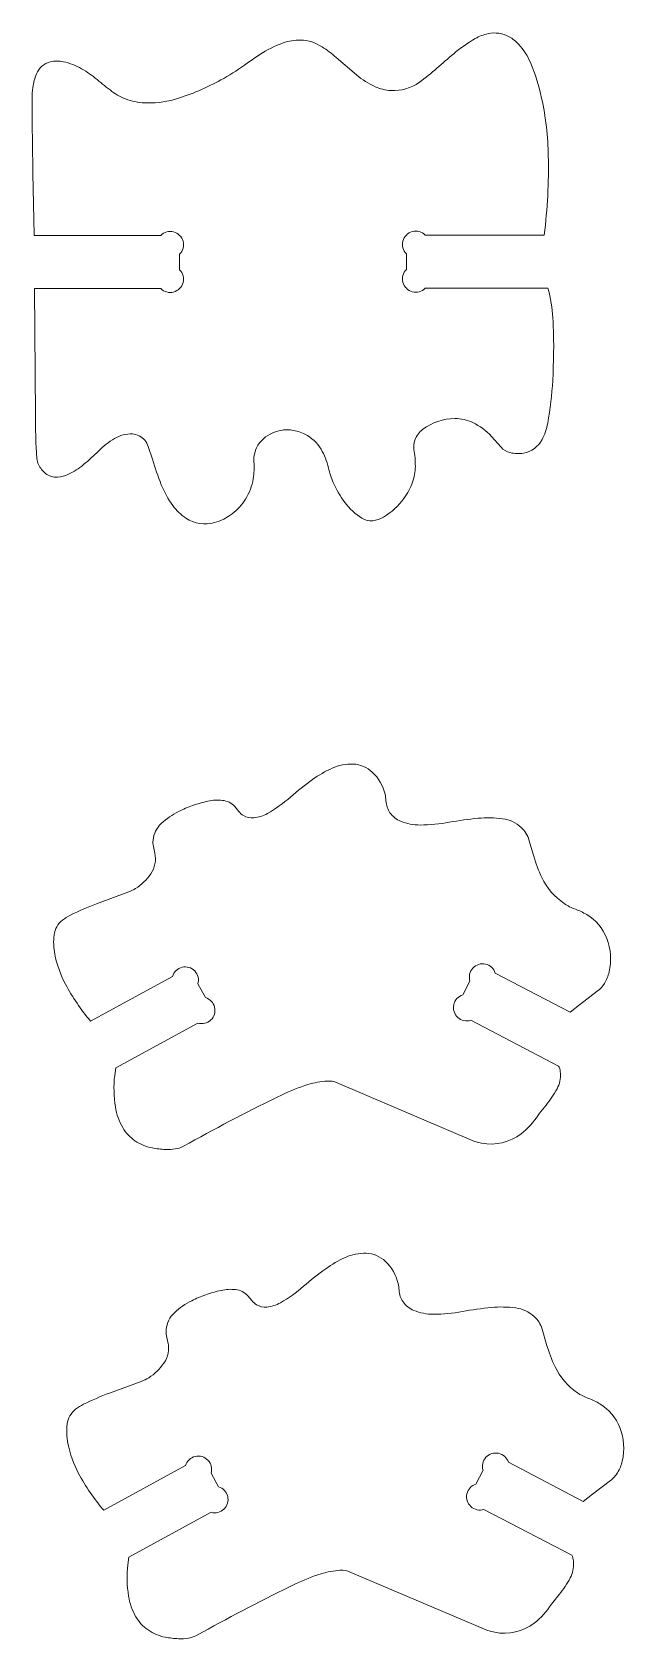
# Model space of a CAD drawing. Header units: centimetres. Extents: x -10.7 to 10.9, y -7.9 to 10.7.
# Drawn here: x 8.626 to 9.918, y -7.562 to -4.064 of the extents above; entities that cross this region are included whole.
import ezdxf

# ---------------------------------------------------------------- set-up
doc = ezdxf.new("R2010")
doc.units = ezdxf.units.CM
doc.header["$MEASUREMENT"] = 0
doc.layers.add('Capa 1', color=7, linetype='Continuous')

msp = doc.modelspace()

# ---------------------------------------------------------------- linework, layer by layer
at = {"layer": 'Capa 1', "color": 250, "lineweight": 18}
for points, knots in [([(9.12206, -4.11277), (9.13792, -4.10217), (9.15504, -4.09359), (9.17303, -4.08721), (9.17303, -4.08721), (9.18526, -4.08288), (9.19819, -4.08083), (9.21115, -4.08118), (9.21115, -4.08118), (9.22777, -4.08162), (9.24391, -4.08668), (9.25778, -4.09578), (9.25778, -4.09578), (9.26855, -4.10285), (9.27888, -4.11059), (9.28869, -4.11893)], [0, 0, 0, 0, 0.2, 0.2, 0.2, 0.2, 0.4, 0.4, 0.4, 0.4, 0.6, 0.6, 0.6, 0.6, 1, 1, 1, 1]), ([(9.54492, -4.11071), (9.55956, -4.09848), (9.5752, -4.0875), (9.59167, -4.07791), (9.59167, -4.07791), (9.6004, -4.07281), (9.60991, -4.06916), (9.6198, -4.06707), (9.6198, -4.06707), (9.63529, -4.06382), (9.65142, -4.0662), (9.66533, -4.07378), (9.66533, -4.07378), (9.67323, -4.0781), (9.68034, -4.0837), (9.68639, -4.09039), (9.68639, -4.09039), (9.697, -4.10207), (9.70557, -4.11545), (9.71177, -4.12999), (9.71177, -4.12999), (9.72242, -4.15498), (9.73065, -4.18093), (9.73634, -4.2075), (9.73634, -4.2075), (9.74522, -4.24894), (9.75008, -4.29111), (9.7509, -4.33346), (9.7509, -4.33346), (9.752, -4.391), (9.74905, -4.44853), (9.74207, -4.50564)], [0, 0, 0, 0, 0.1111111, 0.1111111, 0.1111111, 0.1111111, 0.2222222, 0.2222222, 0.2222222, 0.2222222, 0.3333333, 0.3333333, 0.3333333, 0.3333333, 0.4444444, 0.4444444, 0.4444444, 0.4444444, 0.5555556, 0.5555556, 0.5555556, 0.5555556, 0.6666667, 0.6666667, 0.6666667, 0.6666667, 0.7777778, 0.7777778, 0.7777778, 0.7777778, 1, 1, 1, 1]), ([(8.62796, -4.37172), (8.62673, -4.31761), (8.6261, -4.26352), (8.62604, -4.20941), (8.62604, -4.20941), (8.62604, -4.20099), (8.62661, -4.19258), (8.62778, -4.18423), (8.62778, -4.18423), (8.62918, -4.17415), (8.63179, -4.16429), (8.63556, -4.15485), (8.63556, -4.15485), (8.64081, -4.14169), (8.65207, -4.13189), (8.66582, -4.12849), (8.66582, -4.12849), (8.67509, -4.1262), (8.68476, -4.12608), (8.69408, -4.12815), (8.69408, -4.12815), (8.70807, -4.13127), (8.7215, -4.13648), (8.73394, -4.14362), (8.73394, -4.14362), (8.74585, -4.15047), (8.75716, -4.15836), (8.76772, -4.16718), (8.76772, -4.16718), (8.77826, -4.17598), (8.78899, -4.18455), (8.79992, -4.19285), (8.79992, -4.19285), (8.81033, -4.20078), (8.822, -4.20689), (8.83445, -4.21094), (8.83445, -4.21094), (8.8482, -4.21542), (8.86257, -4.21778), (8.87703, -4.21794), (8.87703, -4.21794), (8.90006, -4.2182), (8.92298, -4.21475), (8.94489, -4.20771), (8.94489, -4.20771), (8.97916, -4.1967), (9.0122, -4.1822), (9.04351, -4.16446), (9.04351, -4.16446), (9.06124, -4.15439), (9.07843, -4.14339), (9.09499, -4.13151)], [0, 0, 0, 0, 0.0714286, 0.0714286, 0.0714286, 0.0714286, 0.1428571, 0.1428571, 0.1428571, 0.1428571, 0.2142857, 0.2142857, 0.2142857, 0.2142857, 0.2857143, 0.2857143, 0.2857143, 0.2857143, 0.3571429, 0.3571429, 0.3571429, 0.3571429, 0.4285714, 0.4285714, 0.4285714, 0.4285714, 0.5, 0.5, 0.5, 0.5, 0.5714286, 0.5714286, 0.5714286, 0.5714286, 0.6428571, 0.6428571, 0.6428571, 0.6428571, 0.7142857, 0.7142857, 0.7142857, 0.7142857, 0.7857143, 0.7857143, 0.7857143, 0.7857143, 0.8571429, 0.8571429, 0.8571429, 0.8571429, 1, 1, 1, 1]), ([(9.33325, -4.15702), (9.34539, -4.16745), (9.35897, -4.17608), (9.3736, -4.1826), (9.3736, -4.1826), (9.38448, -4.18745), (9.39616, -4.19029), (9.40806, -4.19097), (9.40806, -4.19097), (9.43015, -4.19225), (9.45203, -4.18591), (9.47003, -4.17302), (9.47003, -4.17302), (9.48323, -4.16356), (9.49593, -4.15339), (9.50805, -4.14257), (9.50805, -4.14257), (9.52018, -4.13175), (9.53246, -4.12112), (9.54492, -4.11071)], [0, 0, 0, 0, 0.1666667, 0.1666667, 0.1666667, 0.1666667, 0.3333333, 0.3333333, 0.3333333, 0.3333333, 0.5, 0.5, 0.5, 0.5, 0.6666667, 0.6666667, 0.6666667, 0.6666667, 1, 1, 1, 1]), ([(8.90642, -4.50629), (8.90642, -4.50629), (8.63082, -4.50628), (8.63082, -4.50628), (8.63082, -4.50628), (8.63082, -4.50628), (8.63014, -4.47073), (8.63014, -4.47073), (8.63014, -4.47073), (8.63014, -4.47073), (8.62796, -4.37172), (8.62796, -4.37172)], [0, 0, 0, 0, 0.25, 0.25, 0.25, 0.25, 0.5, 0.5, 0.5, 0.5, 1, 1, 1, 1]), ([(8.94737, -4.54723), (8.95469, -4.53991), (8.95754, -4.52926), (8.95487, -4.51927), (8.95487, -4.51927), (8.95219, -4.50926), (8.94439, -4.50146), (8.9344, -4.49879), (8.9344, -4.49879), (8.92439, -4.49611), (8.91373, -4.49897), (8.90642, -4.50629)], [0, 0, 0, 0, 0.25, 0.25, 0.25, 0.25, 0.5, 0.5, 0.5, 0.5, 1, 1, 1, 1]), ([(9.48251, -4.50563), (9.47519, -4.49832), (9.46454, -4.49546), (9.45453, -4.49814), (9.45453, -4.49814), (9.44454, -4.50083), (9.43673, -4.50863), (9.43407, -4.51862), (9.43407, -4.51862), (9.43139, -4.52861), (9.43425, -4.53927), (9.44156, -4.54659)], [0, 0, 0, 0, 0.25, 0.25, 0.25, 0.25, 0.5, 0.5, 0.5, 0.5, 1, 1, 1, 1]), ([(8.90642, -4.62211), (8.91373, -4.62943), (8.92439, -4.63228), (8.9344, -4.62961), (8.9344, -4.62961), (8.94439, -4.62694), (8.95219, -4.61913), (8.95487, -4.60914), (8.95487, -4.60914), (8.95754, -4.59913), (8.95469, -4.58847), (8.94737, -4.58116)], [0, 0, 0, 0, 0.25, 0.25, 0.25, 0.25, 0.5, 0.5, 0.5, 0.5, 1, 1, 1, 1]), ([(9.44156, -4.58051), (9.43425, -4.58783), (9.43139, -4.5985), (9.43407, -4.60849), (9.43407, -4.60849), (9.43673, -4.61848), (9.44454, -4.62629), (9.45453, -4.62897), (9.45453, -4.62897), (9.46454, -4.63165), (9.47519, -4.62879), (9.48251, -4.62148)], [0, 0, 0, 0, 0.25, 0.25, 0.25, 0.25, 0.5, 0.5, 0.5, 0.5, 1, 1, 1, 1]), ([(8.63322, -4.89823), (8.63322, -4.89823), (8.63108, -4.62211), (8.63108, -4.62211), (8.63108, -4.62211), (8.63108, -4.62211), (8.90642, -4.62211), (8.90642, -4.62211)], [0, 0, 0, 0, 0.3333333, 0.3333333, 0.3333333, 0.3333333, 1, 1, 1, 1]), ([(9.48251, -4.62148), (9.48251, -4.62148), (9.74994, -4.62147), (9.74994, -4.62147), (9.74994, -4.62147), (9.74994, -4.62147), (9.75253, -4.63075), (9.75253, -4.63075), (9.75253, -4.63075), (9.75253, -4.63075), (9.75417, -4.63786), (9.75417, -4.63786)], [0, 0, 0, 0, 0.25, 0.25, 0.25, 0.25, 0.5, 0.5, 0.5, 0.5, 1, 1, 1, 1]), ([(9.75417, -4.63786), (9.7585, -4.6591), (9.76105, -4.68065), (9.76179, -4.70233), (9.76179, -4.70233), (9.76316, -4.74238), (9.76271, -4.78246), (9.76047, -4.82246), (9.76047, -4.82246), (9.75872, -4.85359), (9.75507, -4.88457), (9.74951, -4.91523), (9.74951, -4.91523), (9.74724, -4.92775), (9.7431, -4.93983), (9.73718, -4.95108), (9.73718, -4.95108), (9.72909, -4.96651), (9.71432, -4.9773), (9.69714, -4.98034), (9.69714, -4.98034), (9.68728, -4.98206), (9.67717, -4.98174), (9.66744, -4.97935), (9.66744, -4.97935), (9.65981, -4.97748), (9.65295, -4.97327), (9.64785, -4.9673)], [0, 0, 0, 0, 0.125, 0.125, 0.125, 0.125, 0.25, 0.25, 0.25, 0.25, 0.375, 0.375, 0.375, 0.375, 0.5, 0.5, 0.5, 0.5, 0.625, 0.625, 0.625, 0.625, 0.75, 0.75, 0.75, 0.75, 1, 1, 1, 1]), ([(9.62703, -4.94389), (9.6155, -4.93149), (9.60176, -4.92132), (9.58652, -4.91392), (9.58652, -4.91392), (9.57419, -4.90793), (9.56063, -4.90489), (9.54692, -4.90501), (9.54692, -4.90501), (9.52188, -4.90525), (9.49757, -4.91348), (9.47755, -4.92851), (9.47755, -4.92851), (9.46953, -4.93452), (9.46342, -4.94275), (9.46001, -4.95218), (9.46001, -4.95218), (9.45767, -4.9586), (9.45705, -4.96553), (9.45816, -4.97226), (9.45816, -4.97226), (9.46023, -4.98458), (9.46122, -4.99704), (9.46114, -5.00951), (9.46114, -5.00951), (9.46105, -5.02107), (9.45905, -5.03254), (9.45518, -5.04343), (9.45518, -5.04343), (9.45064, -5.05619), (9.44431, -5.06823), (9.43637, -5.0792), (9.43637, -5.0792), (9.42445, -5.09571), (9.40915, -5.10949), (9.39149, -5.11964), (9.39149, -5.11964), (9.38443, -5.1237), (9.37668, -5.12639), (9.36861, -5.12754), (9.36861, -5.12754), (9.36023, -5.12873), (9.3517, -5.12684), (9.34461, -5.12223), (9.34461, -5.12223), (9.33041, -5.11298), (9.31795, -5.10136), (9.30772, -5.08787), (9.30772, -5.08787), (9.29757, -5.07447), (9.28904, -5.05995), (9.28227, -5.04458), (9.28227, -5.04458), (9.2777, -5.03423), (9.27417, -5.02346), (9.27169, -5.01242), (9.27169, -5.01242), (9.26851, -4.99816), (9.2631, -4.98451), (9.25564, -4.97195), (9.25564, -4.97195), (9.24732, -4.95793), (9.23514, -4.9466), (9.22055, -4.9393), (9.22055, -4.9393), (9.21165, -4.93484), (9.20213, -4.93175), (9.19229, -4.93016), (9.19229, -4.93016), (9.18795, -4.92945), (9.18356, -4.92925), (9.17917, -4.92955), (9.17917, -4.92955), (9.1653, -4.93051), (9.15184, -4.93471), (9.13991, -4.94185), (9.13991, -4.94185), (9.12564, -4.95037), (9.11526, -4.96416), (9.11103, -4.98024), (9.11103, -4.98024), (9.10937, -4.98659), (9.10879, -4.99318), (9.10937, -4.99973), (9.10937, -4.99973), (9.11041, -5.01186), (9.10992, -5.02406), (9.10792, -5.03605), (9.10792, -5.03605), (9.1053, -5.0518), (9.09964, -5.0669), (9.09127, -5.08051), (9.09127, -5.08051), (9.07589, -5.10549), (9.05169, -5.12376), (9.02344, -5.13172), (9.02344, -5.13172), (9.00228, -5.13766), (8.9796, -5.13409), (8.96129, -5.12193), (8.96129, -5.12193), (8.95026, -5.1146), (8.94059, -5.10536), (8.93277, -5.09466), (8.93277, -5.09466), (8.92252, -5.08068), (8.91407, -5.06546), (8.90758, -5.04937), (8.90758, -5.04937), (8.90025, -5.03116), (8.89378, -5.0126), (8.88823, -4.99375)], [0, 0, 0, 0, 0.0344828, 0.0344828, 0.0344828, 0.0344828, 0.0689655, 0.0689655, 0.0689655, 0.0689655, 0.1034483, 0.1034483, 0.1034483, 0.1034483, 0.137931, 0.137931, 0.137931, 0.137931, 0.1724138, 0.1724138, 0.1724138, 0.1724138, 0.2068966, 0.2068966, 0.2068966, 0.2068966, 0.2413793, 0.2413793, 0.2413793, 0.2413793, 0.2758621, 0.2758621, 0.2758621, 0.2758621, 0.3103448, 0.3103448, 0.3103448, 0.3103448, 0.3448276, 0.3448276, 0.3448276, 0.3448276, 0.3793103, 0.3793103, 0.3793103, 0.3793103, 0.4137931, 0.4137931, 0.4137931, 0.4137931, 0.4482759, 0.4482759, 0.4482759, 0.4482759, 0.4827586, 0.4827586, 0.4827586, 0.4827586, 0.5172414, 0.5172414, 0.5172414, 0.5172414, 0.5517241, 0.5517241, 0.5517241, 0.5517241, 0.5862069, 0.5862069, 0.5862069, 0.5862069, 0.6206897, 0.6206897, 0.6206897, 0.6206897, 0.6551724, 0.6551724, 0.6551724, 0.6551724, 0.6896552, 0.6896552, 0.6896552, 0.6896552, 0.7241379, 0.7241379, 0.7241379, 0.7241379, 0.7586207, 0.7586207, 0.7586207, 0.7586207, 0.7931034, 0.7931034, 0.7931034, 0.7931034, 0.8275862, 0.8275862, 0.8275862, 0.8275862, 0.862069, 0.862069, 0.862069, 0.862069, 0.8965517, 0.8965517, 0.8965517, 0.8965517, 0.9310345, 0.9310345, 0.9310345, 0.9310345, 1, 1, 1, 1]), ([(8.87928, -4.96581), (8.87757, -4.96088), (8.87497, -4.95629), (8.87162, -4.95229), (8.87162, -4.95229), (8.86487, -4.94422), (8.85509, -4.93931), (8.84461, -4.93873), (8.84461, -4.93873), (8.83096, -4.93796), (8.81739, -4.9414), (8.80576, -4.94856), (8.80576, -4.94856), (8.79316, -4.95631), (8.78149, -4.96548), (8.77096, -4.97584), (8.77096, -4.97584), (8.76046, -4.98619), (8.74949, -4.99607), (8.73811, -5.00544), (8.73811, -5.00544), (8.728, -5.01374), (8.71694, -5.02083), (8.70516, -5.02656), (8.70516, -5.02656), (8.69776, -5.03015), (8.68973, -5.03231), (8.6815, -5.03292), (8.6815, -5.03292), (8.67207, -5.03363), (8.66271, -5.03067), (8.65538, -5.02465), (8.65538, -5.02465), (8.64899, -5.01942), (8.64382, -5.01284), (8.6402, -5.0054), (8.6402, -5.0054), (8.63815, -5.00121), (8.63688, -4.99668), (8.63645, -4.99203)], [0, 0, 0, 0, 0.0909091, 0.0909091, 0.0909091, 0.0909091, 0.1818182, 0.1818182, 0.1818182, 0.1818182, 0.2727273, 0.2727273, 0.2727273, 0.2727273, 0.3636364, 0.3636364, 0.3636364, 0.3636364, 0.4545455, 0.4545455, 0.4545455, 0.4545455, 0.5454545, 0.5454545, 0.5454545, 0.5454545, 0.6363636, 0.6363636, 0.6363636, 0.6363636, 0.7272727, 0.7272727, 0.7272727, 0.7272727, 0.8181818, 0.8181818, 0.8181818, 0.8181818, 1, 1, 1, 1]), ([(9.07629, -5.7605), (9.07907, -5.76419), (9.08258, -5.76728), (9.08659, -5.76955), (9.08659, -5.76955), (9.09337, -5.77338), (9.10115, -5.77507), (9.1089, -5.77441), (9.1089, -5.77441), (9.11937, -5.77351), (9.12952, -5.77034), (9.13864, -5.7651), (9.13864, -5.7651), (9.15649, -5.75483), (9.17332, -5.74285), (9.18886, -5.72932), (9.18886, -5.72932), (9.20438, -5.71582), (9.22053, -5.70305), (9.23723, -5.69108), (9.23723, -5.69108), (9.2507, -5.68141), (9.26508, -5.67312), (9.28016, -5.66628), (9.28016, -5.66628), (9.29433, -5.65986), (9.30981, -5.65681), (9.32538, -5.6574), (9.32538, -5.6574), (9.34106, -5.658), (9.356, -5.66427), (9.36742, -5.67505), (9.36742, -5.67505), (9.38117, -5.68804), (9.39081, -5.7048), (9.3951, -5.72325), (9.3951, -5.72325), (9.39621, -5.72799), (9.39688, -5.73285), (9.39712, -5.73772), (9.39712, -5.73772), (9.39756, -5.74694), (9.40062, -5.75583), (9.40591, -5.76336), (9.40591, -5.76336), (9.41171, -5.77163), (9.41976, -5.77804), (9.42911, -5.78183), (9.42911, -5.78183), (9.44271, -5.78733), (9.45723, -5.79014), (9.47189, -5.7901), (9.47189, -5.7901), (9.49313, -5.79004), (9.5143, -5.78807), (9.53517, -5.78417), (9.53517, -5.78417), (9.556, -5.78029), (9.57701, -5.77737), (9.5981, -5.77538), (9.5981, -5.77538), (9.61578, -5.77374), (9.63358, -5.77405), (9.65118, -5.77633), (9.65118, -5.77633), (9.66635, -5.77828), (9.68053, -5.7849), (9.6918, -5.79526), (9.6918, -5.79526), (9.6998, -5.80261), (9.70567, -5.81198), (9.7088, -5.82238)], [0, 0, 0, 0, 0.0526316, 0.0526316, 0.0526316, 0.0526316, 0.1052632, 0.1052632, 0.1052632, 0.1052632, 0.1578947, 0.1578947, 0.1578947, 0.1578947, 0.2105263, 0.2105263, 0.2105263, 0.2105263, 0.2631579, 0.2631579, 0.2631579, 0.2631579, 0.3157895, 0.3157895, 0.3157895, 0.3157895, 0.3684211, 0.3684211, 0.3684211, 0.3684211, 0.4210526, 0.4210526, 0.4210526, 0.4210526, 0.4736842, 0.4736842, 0.4736842, 0.4736842, 0.5263158, 0.5263158, 0.5263158, 0.5263158, 0.5789474, 0.5789474, 0.5789474, 0.5789474, 0.6315789, 0.6315789, 0.6315789, 0.6315789, 0.6842105, 0.6842105, 0.6842105, 0.6842105, 0.7368421, 0.7368421, 0.7368421, 0.7368421, 0.7894737, 0.7894737, 0.7894737, 0.7894737, 0.8421053, 0.8421053, 0.8421053, 0.8421053, 0.8947368, 0.8947368, 0.8947368, 0.8947368, 1, 1, 1, 1]), ([(8.89032, -5.83705), (8.88936, -5.83247), (8.88911, -5.82775), (8.88955, -5.8231), (8.88955, -5.8231), (8.89093, -5.8092), (8.89734, -5.79629), (8.90756, -5.78679), (8.90756, -5.78679), (8.9188, -5.77635), (8.93146, -5.76758), (8.94518, -5.76071), (8.94518, -5.76071), (8.9551, -5.75575), (8.96532, -5.75142), (8.97579, -5.74774), (8.97579, -5.74774), (8.98674, -5.74388), (8.99791, -5.74071), (9.00924, -5.7382), (9.00924, -5.7382), (9.01962, -5.73591), (9.03028, -5.7353), (9.04085, -5.73639)], [0, 0, 0, 0, 0.1428571, 0.1428571, 0.1428571, 0.1428571, 0.2857143, 0.2857143, 0.2857143, 0.2857143, 0.4285714, 0.4285714, 0.4285714, 0.4285714, 0.5714286, 0.5714286, 0.5714286, 0.5714286, 0.7142857, 0.7142857, 0.7142857, 0.7142857, 1, 1, 1, 1]), ([(8.83497, -5.93637), (8.84074, -5.93427), (8.84626, -5.93158), (8.85146, -5.92832), (8.85146, -5.92832), (8.86455, -5.9201), (8.87581, -5.90934), (8.88459, -5.89664), (8.88459, -5.89664), (8.89379, -5.88335), (8.89698, -5.86682), (8.89337, -5.85108)], [0, 0, 0, 0, 0.25, 0.25, 0.25, 0.25, 0.5, 0.5, 0.5, 0.5, 1, 1, 1, 1]), ([(9.71861, -5.85601), (9.72333, -5.87265), (9.72944, -5.88887), (9.73688, -5.90449), (9.73688, -5.90449), (9.74776, -5.92732), (9.76455, -5.94682), (9.78551, -5.96097), (9.78551, -5.96097), (9.7931, -5.96607), (9.80128, -5.97024), (9.80987, -5.97338), (9.80987, -5.97338), (9.81846, -5.97652), (9.82673, -5.98046), (9.83456, -5.98517), (9.83456, -5.98517), (9.85443, -5.99709), (9.86979, -6.01528), (9.87825, -6.03686), (9.87825, -6.03686), (9.88734, -6.0601), (9.88915, -6.08557), (9.88342, -6.10987), (9.88342, -6.10987), (9.88131, -6.11881), (9.8778, -6.12735), (9.87302, -6.13521), (9.87302, -6.13521), (9.86903, -6.14176), (9.86382, -6.14751), (9.8577, -6.15215)], [0, 0, 0, 0, 0.1111111, 0.1111111, 0.1111111, 0.1111111, 0.2222222, 0.2222222, 0.2222222, 0.2222222, 0.3333333, 0.3333333, 0.3333333, 0.3333333, 0.4444444, 0.4444444, 0.4444444, 0.4444444, 0.5555556, 0.5555556, 0.5555556, 0.5555556, 0.6666667, 0.6666667, 0.6666667, 0.6666667, 0.7777778, 0.7777778, 0.7777778, 0.7777778, 1, 1, 1, 1]), ([(8.75336, -6.21704), (8.73236, -6.1922), (8.71405, -6.16521), (8.69873, -6.13653), (8.69873, -6.13653), (8.68779, -6.11609), (8.67998, -6.09414), (8.67552, -6.0714), (8.67552, -6.0714), (8.6728, -6.05757), (8.67226, -6.04342), (8.6739, -6.02944), (8.6739, -6.02944), (8.6754, -6.01666), (8.68199, -6.00501), (8.69215, -5.9971), (8.69215, -5.9971), (8.69758, -5.99291), (8.7034, -5.98926), (8.70956, -5.9862), (8.70956, -5.9862), (8.72799, -5.97708), (8.74687, -5.96891), (8.76613, -5.96171)], [0, 0, 0, 0, 0.1428571, 0.1428571, 0.1428571, 0.1428571, 0.2857143, 0.2857143, 0.2857143, 0.2857143, 0.4285714, 0.4285714, 0.4285714, 0.4285714, 0.5714286, 0.5714286, 0.5714286, 0.5714286, 0.7142857, 0.7142857, 0.7142857, 0.7142857, 1, 1, 1, 1]), ([(8.98741, -6.13606), (8.99034, -6.12614), (8.98774, -6.11542), (8.98061, -6.10792), (8.98061, -6.10792), (8.97347, -6.10043), (8.96288, -6.09731), (8.95281, -6.09975), (8.95281, -6.09975), (8.94276, -6.10218), (8.93477, -6.1098), (8.93185, -6.11972)], [0, 0, 0, 0, 0.25, 0.25, 0.25, 0.25, 0.5, 0.5, 0.5, 0.5, 1, 1, 1, 1]), ([(9.63538, -6.11249), (9.63226, -6.10262), (9.62414, -6.09517), (9.61404, -6.09293), (9.61404, -6.09293), (9.60393, -6.09068), (9.5934, -6.09399), (9.58641, -6.10161), (9.58641, -6.10161), (9.5794, -6.10925), (9.57702, -6.12002), (9.58012, -6.12989)], [0, 0, 0, 0, 0.25, 0.25, 0.25, 0.25, 0.5, 0.5, 0.5, 0.5, 1, 1, 1, 1]), ([(9.8577, -6.15215), (9.8577, -6.15215), (9.81862, -6.18186), (9.81862, -6.18186), (9.81862, -6.18186), (9.81862, -6.18186), (9.7985, -6.19755), (9.7985, -6.19755), (9.7985, -6.19755), (9.7985, -6.19755), (9.63538, -6.11249), (9.63538, -6.11249)], [0, 0, 0, 0, 0.25, 0.25, 0.25, 0.25, 0.5, 0.5, 0.5, 0.5, 1, 1, 1, 1]), ([(8.98729, -6.22141), (8.99723, -6.22434), (9.00795, -6.22174), (9.01545, -6.21461), (9.01545, -6.21461), (9.02294, -6.20747), (9.02605, -6.19688), (9.02362, -6.18682), (9.02362, -6.18682), (9.02119, -6.17676), (9.01358, -6.16878), (9.00366, -6.16584)], [0, 0, 0, 0, 0.25, 0.25, 0.25, 0.25, 0.5, 0.5, 0.5, 0.5, 1, 1, 1, 1]), ([(9.56446, -6.15996), (9.55459, -6.16308), (9.54712, -6.1712), (9.54487, -6.1813), (9.54487, -6.1813), (9.54263, -6.19141), (9.54595, -6.20193), (9.55357, -6.20893), (9.55357, -6.20893), (9.5612, -6.21593), (9.57199, -6.21831), (9.58186, -6.21521)], [0, 0, 0, 0, 0.25, 0.25, 0.25, 0.25, 0.5, 0.5, 0.5, 0.5, 1, 1, 1, 1]), ([(8.80596, -6.33545), (8.80596, -6.33545), (8.80814, -6.31908), (8.80814, -6.31908), (8.80814, -6.31908), (8.80814, -6.31908), (8.98729, -6.22141), (8.98729, -6.22141)], [0, 0, 0, 0, 0.3333333, 0.3333333, 0.3333333, 0.3333333, 1, 1, 1, 1]), ([(9.58186, -6.21521), (9.58186, -6.21521), (9.77339, -6.31497), (9.77339, -6.31497), (9.77339, -6.31497), (9.77339, -6.31497), (9.7748, -6.31754), (9.7748, -6.31754)], [0, 0, 0, 0, 0.3333333, 0.3333333, 0.3333333, 0.3333333, 1, 1, 1, 1]), ([(9.7748, -6.31754), (9.77608, -6.32182), (9.7769, -6.32622), (9.77722, -6.33068), (9.77722, -6.33068), (9.77808, -6.34233), (9.77558, -6.35397), (9.77, -6.36423), (9.77, -6.36423), (9.76311, -6.37687), (9.75506, -6.38884), (9.74594, -6.39998)], [0, 0, 0, 0, 0.25, 0.25, 0.25, 0.25, 0.5, 0.5, 0.5, 0.5, 1, 1, 1, 1]), ([(8.95424, -6.49008), (8.94909, -6.49269), (8.94355, -6.4945), (8.93786, -6.49541), (8.93786, -6.49541), (8.93089, -6.49651), (8.92382, -6.49692), (8.91676, -6.49662), (8.91676, -6.49662), (8.90698, -6.49619), (8.89724, -6.49505), (8.88762, -6.49323), (8.88762, -6.49323), (8.87418, -6.49069), (8.8614, -6.48533), (8.85013, -6.47755), (8.85013, -6.47755), (8.83933, -6.47007), (8.83027, -6.46033), (8.82363, -6.44898), (8.82363, -6.44898), (8.8155, -6.43511), (8.81004, -6.41981), (8.80756, -6.40391), (8.80756, -6.40391), (8.80404, -6.38125), (8.80349, -6.35825), (8.80596, -6.33545)], [0, 0, 0, 0, 0.125, 0.125, 0.125, 0.125, 0.25, 0.25, 0.25, 0.25, 0.375, 0.375, 0.375, 0.375, 0.5, 0.5, 0.5, 0.5, 0.625, 0.625, 0.625, 0.625, 0.75, 0.75, 0.75, 0.75, 1, 1, 1, 1]), ([(9.2908, -6.3514), (9.28396, -6.34839), (9.27651, -6.34704), (9.26904, -6.34749), (9.26904, -6.34749), (9.25482, -6.34833), (9.24077, -6.35091), (9.22718, -6.35517), (9.22718, -6.35517), (9.20799, -6.36117), (9.18927, -6.36858), (9.17118, -6.37732), (9.17118, -6.37732), (9.1026, -6.41044), (9.03499, -6.44552), (8.96844, -6.48252)], [0, 0, 0, 0, 0.2, 0.2, 0.2, 0.2, 0.4, 0.4, 0.4, 0.4, 0.6, 0.6, 0.6, 0.6, 1, 1, 1, 1]), ([(9.60546, -6.48265), (9.60546, -6.48265), (9.59572, -6.4804), (9.59572, -6.4804), (9.59572, -6.4804), (9.59572, -6.4804), (9.58839, -6.4781), (9.58839, -6.4781), (9.58839, -6.4781), (9.58839, -6.4781), (9.2908, -6.3514), (9.2908, -6.3514)], [0, 0, 0, 0, 0.25, 0.25, 0.25, 0.25, 0.5, 0.5, 0.5, 0.5, 1, 1, 1, 1]), ([(9.74594, -6.39998), (9.74594, -6.39998), (9.73199, -6.4174), (9.73199, -6.4174), (9.73199, -6.4174), (9.73199, -6.4174), (9.72907, -6.42155), (9.72907, -6.42155)], [0, 0, 0, 0, 0.3333333, 0.3333333, 0.3333333, 0.3333333, 1, 1, 1, 1]), ([(9.72907, -6.42155), (9.71902, -6.43724), (9.70632, -6.45108), (9.69153, -6.46243), (9.69153, -6.46243), (9.66708, -6.4812), (9.63571, -6.48856), (9.60546, -6.48265)], [0, 0, 0, 0, 0.3333333, 0.3333333, 0.3333333, 0.3333333, 1, 1, 1, 1]), ([(9.1049, -6.82565), (9.10768, -6.82934), (9.11119, -6.83242), (9.11522, -6.83468), (9.11522, -6.83468), (9.122, -6.83851), (9.12976, -6.8402), (9.13753, -6.83954), (9.13753, -6.83954), (9.148, -6.83866), (9.15814, -6.83547), (9.16725, -6.83025), (9.16725, -6.83025), (9.18511, -6.81998), (9.20195, -6.808), (9.21749, -6.79447), (9.21749, -6.79447), (9.23299, -6.78098), (9.24914, -6.76821), (9.26586, -6.75622), (9.26586, -6.75622), (9.27931, -6.74657), (9.2937, -6.73826), (9.30877, -6.73143), (9.30877, -6.73143), (9.32296, -6.725), (9.33844, -6.72196), (9.35399, -6.72255), (9.35399, -6.72255), (9.36967, -6.72314), (9.38462, -6.72941), (9.39603, -6.74018), (9.39603, -6.74018), (9.4098, -6.75318), (9.41943, -6.76996), (9.42372, -6.78838), (9.42372, -6.78838), (9.42482, -6.79314), (9.4255, -6.79799), (9.42573, -6.80287), (9.42573, -6.80287), (9.42619, -6.81207), (9.42923, -6.82096), (9.43454, -6.82851), (9.43454, -6.82851), (9.44032, -6.83676), (9.44839, -6.84317), (9.45773, -6.84696), (9.45773, -6.84696), (9.47132, -6.85247), (9.48585, -6.85529), (9.50052, -6.85524), (9.50052, -6.85524), (9.52175, -6.85519), (9.54292, -6.85321), (9.56379, -6.84932), (9.56379, -6.84932), (9.58463, -6.84545), (9.60563, -6.8425), (9.62673, -6.84054), (9.62673, -6.84054), (9.6444, -6.83887), (9.66219, -6.83918), (9.67979, -6.84146), (9.67979, -6.84146), (9.69496, -6.84344), (9.70916, -6.85005), (9.72042, -6.8604), (9.72042, -6.8604), (9.72841, -6.86776), (9.73428, -6.87713), (9.73742, -6.88753)], [0, 0, 0, 0, 0.0526316, 0.0526316, 0.0526316, 0.0526316, 0.1052632, 0.1052632, 0.1052632, 0.1052632, 0.1578947, 0.1578947, 0.1578947, 0.1578947, 0.2105263, 0.2105263, 0.2105263, 0.2105263, 0.2631579, 0.2631579, 0.2631579, 0.2631579, 0.3157895, 0.3157895, 0.3157895, 0.3157895, 0.3684211, 0.3684211, 0.3684211, 0.3684211, 0.4210526, 0.4210526, 0.4210526, 0.4210526, 0.4736842, 0.4736842, 0.4736842, 0.4736842, 0.5263158, 0.5263158, 0.5263158, 0.5263158, 0.5789474, 0.5789474, 0.5789474, 0.5789474, 0.6315789, 0.6315789, 0.6315789, 0.6315789, 0.6842105, 0.6842105, 0.6842105, 0.6842105, 0.7368421, 0.7368421, 0.7368421, 0.7368421, 0.7894737, 0.7894737, 0.7894737, 0.7894737, 0.8421053, 0.8421053, 0.8421053, 0.8421053, 0.8947368, 0.8947368, 0.8947368, 0.8947368, 1, 1, 1, 1]), ([(8.91893, -6.90219), (8.91797, -6.8976), (8.91772, -6.8929), (8.91817, -6.88824), (8.91817, -6.88824), (8.91954, -6.87435), (8.92595, -6.86142), (8.93618, -6.85192), (8.93618, -6.85192), (8.94742, -6.84151), (8.96008, -6.83273), (8.97379, -6.82586), (8.97379, -6.82586), (8.98371, -6.82089), (8.99394, -6.81655), (9.00441, -6.81287), (9.00441, -6.81287), (9.01537, -6.80904), (9.02653, -6.80584), (9.03787, -6.80335), (9.03787, -6.80335), (9.04823, -6.80106), (9.05891, -6.80045), (9.06946, -6.80154)], [0, 0, 0, 0, 0.1428571, 0.1428571, 0.1428571, 0.1428571, 0.2857143, 0.2857143, 0.2857143, 0.2857143, 0.4285714, 0.4285714, 0.4285714, 0.4285714, 0.5714286, 0.5714286, 0.5714286, 0.5714286, 0.7142857, 0.7142857, 0.7142857, 0.7142857, 1, 1, 1, 1]), ([(8.86359, -7.0015), (8.86935, -6.99942), (8.87489, -6.99671), (8.88009, -6.99345), (8.88009, -6.99345), (8.89317, -6.98526), (8.90443, -6.97449), (8.91321, -6.96179), (8.91321, -6.96179), (8.92242, -6.9485), (8.9256, -6.93197), (8.922, -6.91621)], [0, 0, 0, 0, 0.25, 0.25, 0.25, 0.25, 0.5, 0.5, 0.5, 0.5, 1, 1, 1, 1]), ([(9.74723, -6.92116), (9.75195, -6.93779), (9.75806, -6.95401), (9.7655, -6.96964), (9.7655, -6.96964), (9.77637, -6.99246), (9.79317, -7.01196), (9.81414, -7.0261), (9.81414, -7.0261), (9.82172, -7.03123), (9.82989, -7.0354), (9.83849, -7.03853), (9.83849, -7.03853), (9.84708, -7.04165), (9.85535, -7.04561), (9.86319, -7.0503), (9.86319, -7.0503), (9.88304, -7.06224), (9.89841, -7.08042), (9.90687, -7.10199), (9.90687, -7.10199), (9.91596, -7.12523), (9.91777, -7.15072), (9.91205, -7.17502), (9.91205, -7.17502), (9.90994, -7.18394), (9.90643, -7.19251), (9.90165, -7.20034), (9.90165, -7.20034), (9.89766, -7.20691), (9.89244, -7.21266), (9.88631, -7.21729)], [0, 0, 0, 0, 0.1111111, 0.1111111, 0.1111111, 0.1111111, 0.2222222, 0.2222222, 0.2222222, 0.2222222, 0.3333333, 0.3333333, 0.3333333, 0.3333333, 0.4444444, 0.4444444, 0.4444444, 0.4444444, 0.5555556, 0.5555556, 0.5555556, 0.5555556, 0.6666667, 0.6666667, 0.6666667, 0.6666667, 0.7777778, 0.7777778, 0.7777778, 0.7777778, 1, 1, 1, 1]), ([(8.78199, -7.2822), (8.76098, -7.25735), (8.74267, -7.23036), (8.72734, -7.20167), (8.72734, -7.20167), (8.71641, -7.18123), (8.7086, -7.15927), (8.70413, -7.13653), (8.70413, -7.13653), (8.70142, -7.12273), (8.70088, -7.10857), (8.70253, -7.09459), (8.70253, -7.09459), (8.70402, -7.08179), (8.7106, -7.07014), (8.72077, -7.06225), (8.72077, -7.06225), (8.7262, -7.05804), (8.73202, -7.05439), (8.73817, -7.05136), (8.73817, -7.05136), (8.75661, -7.04223), (8.77548, -7.03406), (8.79474, -7.02686)], [0, 0, 0, 0, 0.1428571, 0.1428571, 0.1428571, 0.1428571, 0.2857143, 0.2857143, 0.2857143, 0.2857143, 0.4285714, 0.4285714, 0.4285714, 0.4285714, 0.5714286, 0.5714286, 0.5714286, 0.5714286, 0.7142857, 0.7142857, 0.7142857, 0.7142857, 1, 1, 1, 1]), ([(9.01604, -7.20122), (9.01896, -7.19129), (9.01636, -7.18055), (9.00922, -7.17306), (9.00922, -7.17306), (9.00209, -7.16557), (8.9915, -7.16246), (8.98144, -7.16488), (8.98144, -7.16488), (8.97138, -7.16732), (8.96338, -7.17493), (8.96047, -7.18486)], [0, 0, 0, 0, 0.25, 0.25, 0.25, 0.25, 0.5, 0.5, 0.5, 0.5, 1, 1, 1, 1]), ([(9.664, -7.17764), (9.66089, -7.16778), (9.65275, -7.16031), (9.64265, -7.15806), (9.64265, -7.15806), (9.63255, -7.15582), (9.62202, -7.15914), (9.61502, -7.16676), (9.61502, -7.16676), (9.60802, -7.17438), (9.60564, -7.18516), (9.60874, -7.19504)], [0, 0, 0, 0, 0.25, 0.25, 0.25, 0.25, 0.5, 0.5, 0.5, 0.5, 1, 1, 1, 1]), ([(9.88631, -7.21729), (9.88631, -7.21729), (9.84724, -7.24701), (9.84724, -7.24701), (9.84724, -7.24701), (9.84724, -7.24701), (9.82711, -7.26269), (9.82711, -7.26269), (9.82711, -7.26269), (9.82711, -7.26269), (9.664, -7.17764), (9.664, -7.17764)], [0, 0, 0, 0, 0.25, 0.25, 0.25, 0.25, 0.5, 0.5, 0.5, 0.5, 1, 1, 1, 1]), ([(9.01592, -7.28656), (9.02585, -7.28947), (9.03657, -7.28688), (9.04406, -7.27974), (9.04406, -7.27974), (9.05156, -7.27261), (9.05468, -7.26202), (9.05224, -7.25197), (9.05224, -7.25197), (9.0498, -7.24191), (9.04219, -7.23391), (9.03227, -7.23099)], [0, 0, 0, 0, 0.25, 0.25, 0.25, 0.25, 0.5, 0.5, 0.5, 0.5, 1, 1, 1, 1]), ([(9.59307, -7.22511), (9.5832, -7.22821), (9.57575, -7.23636), (9.57349, -7.24646), (9.57349, -7.24646), (9.57125, -7.25656), (9.57457, -7.26709), (9.58219, -7.27408), (9.58219, -7.27408), (9.58982, -7.28106), (9.60061, -7.28347), (9.61048, -7.28035)], [0, 0, 0, 0, 0.25, 0.25, 0.25, 0.25, 0.5, 0.5, 0.5, 0.5, 1, 1, 1, 1]), ([(8.83457, -7.4006), (8.83457, -7.4006), (8.83675, -7.38423), (8.83675, -7.38423), (8.83675, -7.38423), (8.83675, -7.38423), (9.01592, -7.28656), (9.01592, -7.28656)], [0, 0, 0, 0, 0.3333333, 0.3333333, 0.3333333, 0.3333333, 1, 1, 1, 1]), ([(9.61048, -7.28035), (9.61048, -7.28035), (9.80201, -7.38012), (9.80201, -7.38012), (9.80201, -7.38012), (9.80201, -7.38012), (9.80342, -7.38267), (9.80342, -7.38267)], [0, 0, 0, 0, 0.3333333, 0.3333333, 0.3333333, 0.3333333, 1, 1, 1, 1]), ([(8.98286, -7.55521), (8.97771, -7.55785), (8.97217, -7.55965), (8.96647, -7.56054), (8.96647, -7.56054), (8.95951, -7.56166), (8.95244, -7.56205), (8.94538, -7.56175), (8.94538, -7.56175), (8.93561, -7.56134), (8.92587, -7.56021), (8.91625, -7.55838), (8.91625, -7.55838), (8.90279, -7.55582), (8.89002, -7.55048), (8.87876, -7.54269), (8.87876, -7.54269), (8.86795, -7.53522), (8.85889, -7.52546), (8.85225, -7.51413), (8.85225, -7.51413), (8.84412, -7.50024), (8.83867, -7.48496), (8.83619, -7.46906), (8.83619, -7.46906), (8.83267, -7.4464), (8.83211, -7.42338), (8.83457, -7.4006)], [0, 0, 0, 0, 0.125, 0.125, 0.125, 0.125, 0.25, 0.25, 0.25, 0.25, 0.375, 0.375, 0.375, 0.375, 0.5, 0.5, 0.5, 0.5, 0.625, 0.625, 0.625, 0.625, 0.75, 0.75, 0.75, 0.75, 1, 1, 1, 1]), ([(9.31941, -7.41653), (9.31257, -7.41352), (9.30513, -7.41218), (9.29767, -7.41263), (9.29767, -7.41263), (9.28344, -7.41346), (9.26939, -7.41604), (9.25579, -7.42031), (9.25579, -7.42031), (9.23661, -7.42632), (9.21789, -7.43372), (9.19979, -7.44247), (9.19979, -7.44247), (9.13121, -7.47559), (9.06361, -7.51066), (8.99706, -7.54765)], [0, 0, 0, 0, 0.2, 0.2, 0.2, 0.2, 0.4, 0.4, 0.4, 0.4, 0.6, 0.6, 0.6, 0.6, 1, 1, 1, 1]), ([(9.80342, -7.38267), (9.80471, -7.38696), (9.80551, -7.39137), (9.80584, -7.39584), (9.80584, -7.39584), (9.80671, -7.40747), (9.80419, -7.41912), (9.79862, -7.42938), (9.79862, -7.42938), (9.79173, -7.442), (9.78368, -7.45397), (9.77456, -7.46511)], [0, 0, 0, 0, 0.25, 0.25, 0.25, 0.25, 0.5, 0.5, 0.5, 0.5, 1, 1, 1, 1]), ([(9.63407, -7.54778), (9.63407, -7.54778), (9.62434, -7.54553), (9.62434, -7.54553), (9.62434, -7.54553), (9.62434, -7.54553), (9.61701, -7.54323), (9.61701, -7.54323), (9.61701, -7.54323), (9.61701, -7.54323), (9.31941, -7.41653), (9.31941, -7.41653)], [0, 0, 0, 0, 0.25, 0.25, 0.25, 0.25, 0.5, 0.5, 0.5, 0.5, 1, 1, 1, 1]), ([(9.77456, -7.46511), (9.77456, -7.46511), (9.76062, -7.48256), (9.76062, -7.48256), (9.76062, -7.48256), (9.76062, -7.48256), (9.75768, -7.48669), (9.75768, -7.48669)], [0, 0, 0, 0, 0.3333333, 0.3333333, 0.3333333, 0.3333333, 1, 1, 1, 1]), ([(9.75768, -7.48669), (9.74764, -7.50239), (9.73494, -7.51621), (9.72016, -7.52756), (9.72016, -7.52756), (9.6957, -7.54635), (9.66434, -7.5537), (9.63407, -7.54778)], [0, 0, 0, 0, 0.3333333, 0.3333333, 0.3333333, 0.3333333, 1, 1, 1, 1])]:
    msp.add_open_spline(points, degree=3, knots=knots, dxfattribs=at)
for points in [[(9.09499, -4.13151), (9.09499, -4.13151), (9.12206, -4.11277), (9.12206, -4.11277)], [(9.28869, -4.11893), (9.28869, -4.11893), (9.33325, -4.15702), (9.33325, -4.15702)], [(9.74207, -4.50564), (9.74207, -4.50564), (9.48251, -4.50563), (9.48251, -4.50563)], [(8.94737, -4.58116), (8.94737, -4.58116), (8.94737, -4.54723), (8.94737, -4.54723)], [(9.44156, -4.54659), (9.44156, -4.54659), (9.44156, -4.58051), (9.44156, -4.58051)], [(8.63482, -4.96724), (8.63393, -4.94426), (8.63341, -4.92124), (8.63322, -4.89823)], [(8.63645, -4.99203), (8.63645, -4.99203), (8.63482, -4.96724), (8.63482, -4.96724)], [(8.88823, -4.99375), (8.88823, -4.99375), (8.87928, -4.96581), (8.87928, -4.96581)], [(9.64785, -4.9673), (9.64785, -4.9673), (9.62703, -4.94389), (9.62703, -4.94389)], [(9.04085, -5.73639), (9.05112, -5.73746), (9.06063, -5.74229), (9.06757, -5.74993)], [(9.06757, -5.74993), (9.06757, -5.74993), (9.07629, -5.7605), (9.07629, -5.7605)], [(8.89337, -5.85108), (8.89337, -5.85108), (8.89032, -5.83705), (8.89032, -5.83705)], [(9.7088, -5.82238), (9.7088, -5.82238), (9.71861, -5.85601), (9.71861, -5.85601)], [(8.76613, -5.96171), (8.76613, -5.96171), (8.83497, -5.93637), (8.83497, -5.93637)], [(8.93185, -6.11972), (8.93185, -6.11972), (8.75336, -6.21704), (8.75336, -6.21704)], [(9.00366, -6.16584), (9.00366, -6.16584), (8.98741, -6.13606), (8.98741, -6.13606)], [(9.58012, -6.12989), (9.58012, -6.12989), (9.56446, -6.15996), (9.56446, -6.15996)], [(8.96844, -6.48252), (8.96844, -6.48252), (8.95424, -6.49008), (8.95424, -6.49008)], [(9.06946, -6.80154), (9.07974, -6.80261), (9.08925, -6.80742), (9.09619, -6.81508)], [(9.09619, -6.81508), (9.09619, -6.81508), (9.1049, -6.82565), (9.1049, -6.82565)], [(9.73742, -6.88753), (9.73742, -6.88753), (9.74723, -6.92116), (9.74723, -6.92116)], [(8.922, -6.91621), (8.922, -6.91621), (8.91893, -6.90219), (8.91893, -6.90219)], [(8.79474, -7.02686), (8.79474, -7.02686), (8.86359, -7.0015), (8.86359, -7.0015)], [(8.96047, -7.18486), (8.96047, -7.18486), (8.78199, -7.2822), (8.78199, -7.2822)], [(9.03227, -7.23099), (9.03227, -7.23099), (9.01604, -7.20122), (9.01604, -7.20122)], [(9.60874, -7.19504), (9.60874, -7.19504), (9.59307, -7.22511), (9.59307, -7.22511)], [(8.99706, -7.54765), (8.99706, -7.54765), (8.98286, -7.55521), (8.98286, -7.55521)]]:
    msp.add_open_spline(points, degree=3, dxfattribs=at)

doc.saveas('drawing.dxf')
